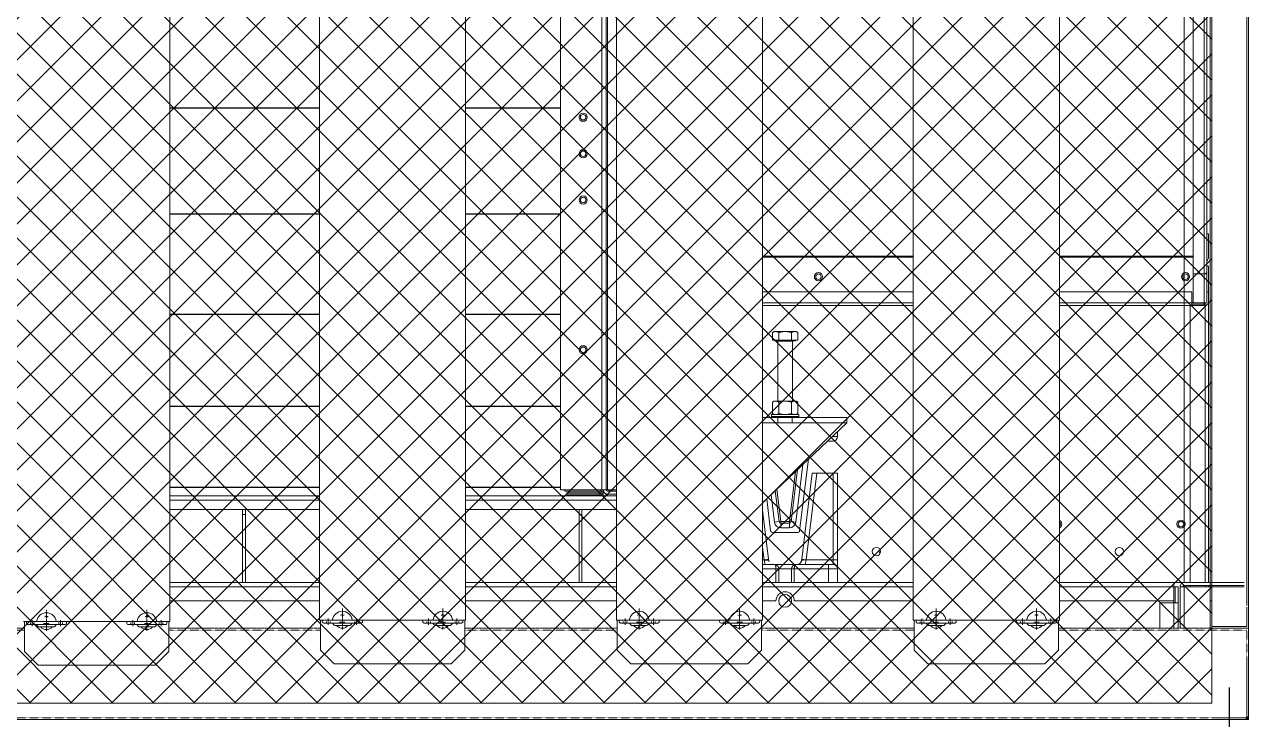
# Model space of a CAD drawing. Header units: millimetres. Extents: x -17070 to 46266, y -291348 to 34996.
# Drawn here: x 37248 to 38589, y 21784 to 22545 of the extents above; entities that cross this region are included whole.
import ezdxf

# ---------------------------------------------------------------- set-up
doc = ezdxf.new("R2010")
doc.units = ezdxf.units.MM
for name, pattern in [('ACISOTGL', [3, 2, -1]), ('CENTER', [2, 1.25, -0.25, 0.25, -0.25]), ('CENTERX2', [4, 2.5, -0.5, 0.5, -0.5]), ('HIDDEN', [0.375, 0.25, -0.125]), ('HIDDENX2', [0.75, 0.5, -0.25])]:
    doc.linetypes.add(name, pattern=pattern)
for name, color, linetype, lineweight in [('AM_0', 7, 'Continuous', 50), ('AM_3', 6, 'ACISOTGL', 9), ('AM_7', 4, 'CENTER', 9)]:
    doc.layers.add(name, color=color, linetype=linetype, lineweight=lineweight)
doc.layers.add('center', color=1, linetype='CENTER')
doc.layers.add('HIDD', color=2, linetype='HIDDENX2')

# ---------------------------------------------------------------- blocks, each defined once
blk = doc.blocks.new('2')
at = {"lineweight": 5}
h = blk.add_hatch(dxfattribs=at)
h.set_pattern_fill('ANSI37', scale=10)
h.set_pattern_definition([(45, (-657974.323, -466431.755), (-22.4506403, 22.4506403), []), (135, (-657974.323, -466431.755), (-22.4506403, -22.4506403), [])])
h.paths.add_polyline_path([(36432.9, 21801.6), (38548.9, 21801.6), (38548.9, 23281.6), (36432.9, 23281.6)])
at = {"lineweight": 20}
for p, q in [((38546.9, 21883.6), (38546.9, 24183.6)), ((38586.9, 24181.6), (38586.9, 21908.6)), ((38588.9, 24183.6), (38588.9, 21883.6)), ((38548.9, 23281.6), (38548.9, 21801.6)), ((37407.4, 21891), (37407.4, 23239)), ((37571.5, 21892.6), (37571.5, 23240.6)), ((37731.5, 21892.6), (37731.5, 23240.6)), ((37896.6, 21892.6), (37896.6, 23240.6)), ((38056.6, 21892.6), (38056.6, 23240.6)), ((38221.8, 21892.6), (38221.8, 23240.6)), ((38381.8, 21892.6), (38381.8, 23240.6)), ((38546.9, 21913.6), (38548.9, 21913.6)), ((38586.9, 21906.6), (38586.9, 21885.6)), ((37571.5, 21892.6), (37731.5, 21892.6)), ((37572.5, 21892.6), (37572.5, 21859.6)), ((37730.5, 21892.6), (37730.5, 21859.6)), ((37896.6, 21892.6), (38056.6, 21892.6)), ((37897.6, 21892.6), (37897.6, 21859.6)), ((38055.6, 21892.6), (38055.6, 21859.6)), ((38221.8, 21892.6), (38381.8, 21892.6)), ((38222.8, 21892.6), (38222.8, 21859.6)), ((38380.8, 21892.6), (38380.8, 21859.6)), ((37247.4, 21891), (37407.4, 21891)), ((37248.4, 21891), (37248.4, 21858)), ((37406.4, 21891), (37406.4, 21858)), ((38588.9, 21883.6), (38546.9, 21883.6)), ((38586.9, 21885.6), (38548.9, 21885.6)), ((37248.4, 21858), (37263.4, 21843)), ((37406.4, 21858), (37391.4, 21843)), ((37572.5, 21859.6), (37587.5, 21844.6)), ((37730.5, 21859.6), (37715.5, 21844.6)), ((37897.6, 21859.6), (37912.6, 21844.6)), ((38055.6, 21859.6), (38040.6, 21844.6)), ((38222.8, 21859.6), (38237.8, 21844.6)), ((38380.8, 21859.6), (38365.8, 21844.6)), ((37263.4, 21843), (37391.4, 21843)), ((37587.5, 21844.6), (37715.5, 21844.6)), ((37912.6, 21844.6), (38040.6, 21844.6)), ((38237.8, 21844.6), (38365.8, 21844.6)), ((38586.9, 21848.6), (38586.9, 21785.6)), ((38588.9, 21848.6), (38588.9, 21783.6)), ((38548.9, 21801.6), (36432.9, 21801.6)), ((38586.9, 21785.6), (38548.9, 21785.6)), ((38513.9, 21783.6), (38588.9, 21783.6))]:
    blk.add_line(p, q, dxfattribs=at)
at = {"color": 7, "lineweight": 20}
for p, q in [((38546.9, 24180.5), (38546.9, 21938.7)), ((38588.9, 21938.7), (38588.9, 24180.5)), ((38528.3, 23212.6), (38528.3, 22271.7)), ((38540.2, 22271.7), (38540.2, 23212.6)), ((38543.3, 22274.1), (38543.3, 23216.7)), ((37835.4, 22035.2), (37835.4, 23040.3)), ((37880.7, 23040.3), (37880.7, 22035.2)), ((37885.4, 23040.3), (37885.4, 22035.2)), ((37886.9, 23040.3), (37886.9, 22035.2)), ((37407.4, 22028.5), (37571.5, 22028.5)), ((37731.5, 22028.5), (37896.6, 22028.5)), ((37407.4, 22023.8), (37571.5, 22023.8)), ((37407.4, 22013.5), (37571.5, 22013.5)), ((37731.5, 22023.8), (37896.6, 22023.8)), ((37731.5, 22013.5), (37896.6, 22013.5)), ((37407.4, 21933.6), (37571.5, 21933.6)), ((37731.5, 21933.6), (37896.6, 21933.6)), ((38056.6, 21933.6), (38221.8, 21933.6)), ((38381.8, 21933.6), (38507.2, 21933.6)), ((37407.4, 21928.9), (37571.5, 21928.9)), ((37731.5, 21928.9), (37896.6, 21928.9)), ((38056.6, 21928.9), (38221.8, 21928.9)), ((38381.8, 21928.9), (38507.2, 21928.9)), ((37571.5, 21913.6), (37407.4, 21913.6)), ((37896.6, 21913.6), (37731.5, 21913.6)), ((38071.4, 21913.6), (38056.6, 21913.6)), ((38507.2, 21783.6), (36470.6, 21783.6))]:
    blk.add_line(p, q, dxfattribs=at)
at = {"color": 7, "lineweight": 20, "ltscale": 0.387667}
for p, q in [((37571.5, 22453.6), (37407.4, 22453.6)), ((37571.5, 22453.1), (37407.4, 22453.1)), ((37835.4, 22453.6), (37731.5, 22453.6)), ((37835.4, 22453.1), (37731.5, 22453.1)), ((37571.5, 22337.5), (37407.4, 22337.5)), ((37571.5, 22337), (37407.4, 22337)), ((37835.4, 22337.5), (37731.5, 22337.5)), ((37835.4, 22337), (37731.5, 22337)), ((37571.5, 22227.7), (37407.4, 22227.7)), ((37571.5, 22227.2), (37407.4, 22227.2)), ((37835.4, 22227.7), (37731.5, 22227.7)), ((37835.4, 22227.2), (37731.5, 22227.2)), ((37571.5, 22127), (37407.4, 22127)), ((37571.5, 22126.6), (37407.4, 22126.6)), ((37835.4, 22127), (37731.5, 22127)), ((37835.4, 22126.6), (37731.5, 22126.6)), ((37571.5, 22038.1), (37407.4, 22038.1)), ((37571.5, 22037.8), (37407.4, 22037.8)), ((37835.4, 22038.1), (37731.5, 22038.1)), ((37835.4, 22037.8), (37731.5, 22037.8))]:
    blk.add_line(p, q, dxfattribs=at)
at = {"color": 7, "lineweight": 20, "ltscale": 0.000888889}
for p, q in [((38543.3, 22315.6), (38544.9, 22315.6)), ((38544.9, 22251.6), (38543.3, 22251.6)), ((38540.2, 22238.6), (38540.2, 22237)), ((37842.2, 22030.5), (37842.2, 22032.1))]:
    blk.add_line(p, q, dxfattribs=at)
at = {"color": 7, "lineweight": 20, "ltscale": 0.014722}
blk.add_line((38544.9, 22315.6), (38544.9, 22289.1), dxfattribs=at)
at = {"color": 7, "lineweight": 20, "ltscale": 0.316445}
for p, q in [((38056.2, 22291.3), (38221.8, 22291.3)), ((38056.2, 22290.1), (38221.8, 22290.1)), ((38381.8, 22291.3), (38528.3, 22291.3)), ((38381.8, 22290.1), (38528.3, 22290.1))]:
    blk.add_line(p, q, dxfattribs=at)
at = {"color": 7, "lineweight": 20, "ltscale": 0.009993}
blk.add_line((38543.3, 22290.1), (38543.3, 22272.1), dxfattribs=at)
at = {"color": 7, "lineweight": 20, "ltscale": 0.000888909}
blk.add_line((38544.9, 22280.1), (38543.3, 22280.1), dxfattribs=at)
at = {"color": 7, "lineweight": 20, "ltscale": 0.015833}
blk.add_line((38544.9, 22251.6), (38544.9, 22280.1), dxfattribs=at)
at = {"color": 7, "lineweight": 20, "ltscale": 0.017557}
for p, q in [((38528.3, 22271.7), (38528.3, 22240.1)), ((38540.2, 22240.1), (38540.2, 22271.7)), ((38543.3, 22240.1), (38543.3, 22271.7))]:
    blk.add_line(p, q, dxfattribs=at)
at = {"color": 7, "lineweight": 20, "ltscale": 0.006611}
for p, q in [((38528.3, 22271.7), (38540.2, 22271.7)), ((38540.2, 22271.7), (38528.3, 22271.7)), ((38526.7, 22240.1), (38526.7, 22252)), ((38540.2, 22240.1), (38528.3, 22240.1))]:
    blk.add_line(p, q, dxfattribs=at)
at = {"color": 7, "lineweight": 20, "ltscale": 0.001722}
for p, q in [((38543.3, 22271.7), (38540.2, 22271.7)), ((38526.7, 22240.1), (38526.7, 22237)), ((38543.3, 22240.1), (38540.2, 22240.1)), ((37882.2, 22033.6), (37879.1, 22033.6)), ((37882.2, 22029.1), (37879.1, 22029.1))]:
    blk.add_line(p, q, dxfattribs=at)
at = {"color": 7, "lineweight": 20, "ltscale": 0.000171737}
blk.add_line((38541.7, 22271.7), (38541.7, 22272), dxfattribs=at)
at = {"color": 7, "lineweight": 20, "ltscale": 0.000772733}
blk.add_line((38543.3, 22272.1), (38541.9, 22272.1), dxfattribs=at)
at = {"color": 7, "lineweight": 20, "ltscale": 0.000148633}
blk.add_line((38543.3, 22274.1), (38543.3, 22273.9), dxfattribs=at)
at = {"color": 7, "lineweight": 20, "ltscale": 1.00808e-05}
blk.add_line((38543.3, 22273.9), (38543.3, 22273.9), dxfattribs=at)
at = {"color": 7, "lineweight": 20, "ltscale": 0.000227928}
blk.add_line((38543.3, 22272.1), (38543.3, 22271.7), dxfattribs=at)
at = {"color": 7, "lineweight": 20, "ltscale": 0.315556}
for p, q in [((38221.8, 22252), (38056.2, 22252)), ((38221.8, 22240.1), (38056.2, 22240.1)), ((38526.7, 22252), (38381.8, 22252)), ((38526.7, 22240.1), (38381.8, 22240.1)), ((38221.8, 22237), (38056.2, 22237)), ((38526.7, 22237), (38381.8, 22237))]:
    blk.add_line(p, q, dxfattribs=at)
at = {"color": 7, "lineweight": 20, "ltscale": 0.0075}
for p, q in [((38540.2, 22240.1), (38526.7, 22240.1)), ((38526.7, 22238.6), (38540.2, 22238.6)), ((38540.2, 22237), (38526.7, 22237))]:
    blk.add_line(p, q, dxfattribs=at)
at = {"color": 7, "lineweight": 20, "ltscale": 0.000833333}
for p, q in [((38540.2, 22238.6), (38540.2, 22240.1)), ((37885.4, 22035.2), (37886.9, 22035.2)), ((38507.2, 21928.9), (38508.7, 21928.9))]:
    blk.add_line(p, q, dxfattribs=at)
at = {"color": 7, "lineweight": 20, "ltscale": 0.170236}
blk.add_line((38541.4, 21933.6), (38541.4, 22240.1), dxfattribs=at)
at = {"color": 7, "lineweight": 20, "ltscale": 0.176666}
blk.add_line((38544.9, 21933.6), (38544.9, 22251.6), dxfattribs=at)
at = {"color": 7, "lineweight": 20, "ltscale": 0.168514}
blk.add_line((38524.9, 22237), (38524.9, 21933.6), dxfattribs=at)
at = {"color": 7, "lineweight": 20, "ltscale": 0.001225}
for p, q in [((38069.5, 22208.6), (38067.6, 22207.5)), ((38093.4, 22208.6), (38095.3, 22207.5))]:
    blk.add_line(p, q, dxfattribs=at)
at = {"color": 7, "lineweight": 20, "ltscale": 0.004598}
for p, q in [((38067.6, 22199.3), (38067.6, 22207.5)), ((38074.5, 22199.3), (38074.5, 22207.5)), ((38088.3, 22199.3), (38088.3, 22207.5)), ((38095.3, 22199.3), (38095.3, 22207.5))]:
    blk.add_line(p, q, dxfattribs=at)
at = {"color": 7, "lineweight": 20, "ltscale": 0.012461}
blk.add_line((38069.5, 22208.6), (38091.9, 22208.6), dxfattribs=at)
at = {"color": 7, "lineweight": 20, "ltscale": 0.00081246}
blk.add_line((38091.9, 22208.6), (38093.4, 22208.6), dxfattribs=at)
at = {"color": 7, "lineweight": 20, "ltscale": 0.003849}
for p, q in [((38067.6, 22199.3), (38074.5, 22199.3)), ((38088.3, 22199.3), (38095.3, 22199.3))]:
    blk.add_line(p, q, dxfattribs=at)
at = {"color": 7, "lineweight": 20, "ltscale": 0.000444444}
for p, q in [((38070.2, 22198.5), (38070.2, 22199.3)), ((38092.7, 22198.5), (38092.7, 22199.3))]:
    blk.add_line(p, q, dxfattribs=at)
at = {"color": 7, "lineweight": 20, "ltscale": 0.006247}
for p, q in [((38081.4, 22198.5), (38070.2, 22198.5)), ((38092.7, 22198.5), (38081.4, 22198.5))]:
    blk.add_line(p, q, dxfattribs=at)
at = {"color": 7, "lineweight": 20, "ltscale": 0.004444}
for p, q in [((38081.4, 22197.9), (38073.4, 22197.9)), ((38089.4, 22197.9), (38081.4, 22197.9))]:
    blk.add_line(p, q, dxfattribs=at)
at = {"color": 7, "lineweight": 20, "ltscale": 0.036344}
for p, q in [((38073.4, 22197.9), (38073.4, 22132.4)), ((38089.4, 22197.9), (38089.4, 22132.4))]:
    blk.add_line(p, q, dxfattribs=at)
at = {"color": 7, "lineweight": 20, "ltscale": 0.007698}
blk.add_line((38074.5, 22199.3), (38088.3, 22199.3), dxfattribs=at)
at = {"color": 7, "lineweight": 20, "ltscale": 0.00121}
for p, q in [((38069.4, 22132.4), (38067.6, 22131.4)), ((38093.4, 22132.4), (38095.3, 22131.4)), ((38069.4, 22117.6), (38067.6, 22118.7)), ((38093.4, 22117.6), (38095.3, 22118.7))]:
    blk.add_line(p, q, dxfattribs=at)
at = {"color": 7, "lineweight": 20, "ltscale": 0.007012}
for p, q in [((38067.6, 22131.4), (38067.6, 22118.7)), ((38074.5, 22131.4), (38074.5, 22118.7)), ((38088.3, 22131.4), (38088.3, 22118.7)), ((38095.3, 22131.4), (38095.3, 22118.7))]:
    blk.add_line(p, q, dxfattribs=at)
at = {"color": 7, "lineweight": 20, "ltscale": 0.000814081}
blk.add_line((38069.4, 22132.4), (38070.9, 22132.4), dxfattribs=at)
at = {"color": 7, "lineweight": 20, "ltscale": 0.012486}
blk.add_line((38070.9, 22132.4), (38093.4, 22132.4), dxfattribs=at)
at = {"color": 0, "lineweight": 20}
for p, q in [((38148.9, 22114.6), (38056.6, 22114.6)), ((38148.9, 22108.6), (38056.6, 22020.9)), ((38148.9, 22108.6), (38133.9, 22108.6)), ((38148.9, 22108.6), (38148.9, 22114.6)), ((36388.9, 21783.6), (38513.9, 21783.6))]:
    blk.add_line(p, q, dxfattribs=at)
at = {"color": 7, "lineweight": 20, "ltscale": 0.014295}
for p, q in [((38059.6, 22108.6), (38056.6, 22108.6)), ((38128.9, 22108.6), (38103.2, 22108.6))]:
    blk.add_line(p, q, dxfattribs=at)
at = {"color": 7, "lineweight": 20, "ltscale": 0.002205}
for p, q in [((38059.6, 22108.6), (38063.6, 22108.6)), ((38099.2, 22108.6), (38103.2, 22108.6))]:
    blk.add_line(p, q, dxfattribs=at)
at = {"color": 7, "lineweight": 20, "ltscale": 0.019777}
blk.add_line((38099.2, 22108.6), (38063.6, 22108.6), dxfattribs=at)
at = {"color": 7, "lineweight": 20, "ltscale": 0.008333}
for p, q in [((38066.4, 22117.6), (38081.4, 22117.6)), ((38066.4, 22115.5), (38081.4, 22115.5)), ((38081.4, 22117.6), (38096.4, 22117.6)), ((38081.4, 22115.5), (38096.4, 22115.5)), ((38071.4, 21933.6), (38071.4, 21948.6)), ((38074.4, 21933.6), (38074.4, 21948.6)), ((38088.4, 21933.6), (38088.4, 21948.6)), ((38091.4, 21933.6), (38091.4, 21948.6)), ((38128.9, 21933.6), (38128.9, 21948.6)), ((38138.9, 21933.6), (38138.9, 21948.6))]:
    blk.add_line(p, q, dxfattribs=at)
at = {"color": 7, "lineweight": 20, "ltscale": 0.001187}
for p, q in [((38066.4, 22117.6), (38066.4, 22115.5)), ((38096.4, 22117.6), (38096.4, 22115.5))]:
    blk.add_line(p, q, dxfattribs=at)
at = {"color": 7, "lineweight": 20, "ltscale": 0.000787795}
for p, q in [((38067.5, 22114.6), (38066.4, 22115.5)), ((38095.3, 22114.6), (38096.4, 22115.5))]:
    blk.add_line(p, q, dxfattribs=at)
at = {"color": 7, "lineweight": 20, "ltscale": 0.007708}
for p, q in [((38067.5, 22114.6), (38081.4, 22114.6)), ((38081.4, 22114.6), (38095.3, 22114.6))]:
    blk.add_line(p, q, dxfattribs=at)
at = {"color": 7, "lineweight": 20, "ltscale": 0.003333}
for p, q in [((38073.6, 22114.6), (38073.6, 22108.6)), ((38089.2, 22114.6), (38089.2, 22108.6))]:
    blk.add_line(p, q, dxfattribs=at)
at = {"color": 7, "lineweight": 20, "ltscale": 0.002778}
for p, q in [((38133.9, 22108.6), (38128.9, 22108.6)), ((38128.9, 22089.6), (38128.9, 22088.6)), ((38133.9, 22088.6), (38128.9, 22088.6)), ((38138.9, 22053.6), (38133.9, 22053.6)), ((38074.7, 22000.4), (38069.7, 21999.8)), ((38076.7, 21998.6), (38076.7, 21993.6)), ((38086.1, 21998.6), (38086.1, 21993.6)), ((38088.1, 22000.4), (38093.1, 21999.8)), ((38058.3, 21958.6), (38063.2, 21959.3)), ((38104.6, 21958.6), (38099.6, 21959.3)), ((38133.9, 21958.6), (38138.9, 21958.6)), ((38133.9, 21958.6), (38133.9, 21953.6)), ((38128.9, 21953.6), (38128.9, 21948.6)), ((38133.9, 21953.6), (38128.9, 21953.6))]:
    blk.add_line(p, q, dxfattribs=at)
at = {"color": 7, "lineweight": 20, "ltscale": 0.005556}
for p, q in [((38138.9, 22093.6), (38133.1, 22093.6)), ((38138.9, 22099.1), (38138.9, 22093.6)), ((38138.9, 21958.6), (38138.9, 21948.6)), ((38138.9, 21948.6), (38128.9, 21948.6))]:
    blk.add_line(p, q, dxfattribs=at)
at = {"color": 7, "lineweight": 20, "ltscale": 0.008376}
blk.add_line((38128.9, 22088.6), (38127.9, 22088.6), dxfattribs=at)
at = {"color": 7, "lineweight": 20, "ltscale": 0.053282}
for p, q in [((38097.3, 21990.4), (38107, 22068.8)), ((38065.5, 21990.4), (38061.2, 22025.2))]:
    blk.add_line(p, q, dxfattribs=at)
at = {"color": 7, "lineweight": 20, "ltscale": 0.059604}
for p, q in [((38092.9, 22055.4), (38086.1, 22000.4)), ((38088.1, 22000.4), (38095.1, 22057.5)), ((38070.6, 22034.1), (38074.7, 22000.4)), ((38072.3, 22035.8), (38076.7, 22000.4))]:
    blk.add_line(p, q, dxfattribs=at)
at = {"color": 7, "lineweight": 20, "ltscale": 0.058129}
for p, q in [((38093.1, 21999.8), (38100.8, 22062.9)), ((38066, 22029.8), (38069.7, 21999.8))]:
    blk.add_line(p, q, dxfattribs=at)
at = {"color": 7, "lineweight": 20, "ltscale": 0.052833}
for p, q in [((38099.6, 21959.3), (38111.2, 22053.6)), ((38063.2, 21959.3), (38056.6, 22012.9))]:
    blk.add_line(p, q, dxfattribs=at)
at = {"color": 7, "lineweight": 20, "ltscale": 0.053174}
for p, q in [((38104.6, 21958.6), (38116.2, 22053.6)), ((38058.3, 21958.6), (38056.6, 21971.9))]:
    blk.add_line(p, q, dxfattribs=at)
at = {"color": 7, "lineweight": 20, "ltscale": 0.002799}
blk.add_line((38111.2, 22053.6), (38116.2, 22053.6), dxfattribs=at)
at = {"color": 7, "lineweight": 20, "ltscale": 0.009824}
blk.add_line((38133.9, 22053.6), (38116.2, 22053.6), dxfattribs=at)
at = {"color": 7, "lineweight": 20, "ltscale": 0.052778}
for p, q in [((38133.9, 21958.6), (38133.9, 22053.6)), ((38138.9, 21958.6), (38138.9, 22053.6))]:
    blk.add_line(p, q, dxfattribs=at)
at = {"color": 7, "lineweight": 20, "ltscale": 0.025167}
blk.add_line((37835.4, 22035.2), (37880.7, 22035.2), dxfattribs=at)
at = {"color": 7, "lineweight": 20, "ltscale": 0.00088889}
for p, q in [((37840.2, 22033.6), (37840.2, 22035.2)), ((37879.1, 22035.2), (37879.1, 22033.6))]:
    blk.add_line(p, q, dxfattribs=at)
at = {"color": 7, "lineweight": 20, "ltscale": 0.021611}
blk.add_line((37840.2, 22033.6), (37879.1, 22033.6), dxfattribs=at)
at = {"color": 7, "lineweight": 20, "ltscale": 0.0205}
for p, q in [((37842.2, 22032.1), (37879.1, 22032.1)), ((37842.2, 22030.5), (37879.1, 22030.5)), ((37842.2, 22029.1), (37879.1, 22029.1))]:
    blk.add_line(p, q, dxfattribs=at)
at = {"color": 7, "lineweight": 20, "ltscale": 0.000325336}
for p, q in [((37842.2, 22028.5), (37842.2, 22029.1)), ((37879.1, 22028.5), (37879.1, 22029.1))]:
    blk.add_line(p, q, dxfattribs=at)
at = {"color": 7, "lineweight": 20, "ltscale": 0.000833334}
blk.add_line((37877.5, 22033.6), (37877.5, 22032.1), dxfattribs=at)
at = {"color": 7, "lineweight": 20, "ltscale": 0.000785773}
blk.add_line((37877.5, 22030.5), (37877.5, 22029.1), dxfattribs=at)
at = {"color": 7, "lineweight": 20, "ltscale": 0.001001}
blk.add_line((37880.6, 22029.1), (37880.6, 22030.9), dxfattribs=at)
at = {"color": 7, "lineweight": 20, "ltscale": 0.002611}
for p, q in [((37885.4, 22035.2), (37880.7, 22035.2)), ((38507.2, 21928.9), (38507.2, 21933.6)), ((38518.6, 21928.9), (38513.9, 21928.9)), ((38507.2, 21911.6), (38511.9, 21911.6))]:
    blk.add_line(p, q, dxfattribs=at)
at = {"color": 7, "lineweight": 20, "ltscale": 0.000887112}
blk.add_line((37882.2, 22035.2), (37882.2, 22033.6), dxfattribs=at)
at = {"color": 7, "lineweight": 20, "ltscale": 0.000917685}
blk.add_line((37882.2, 22033.5), (37882.2, 22035.2), dxfattribs=at)
at = {"color": 7, "lineweight": 20, "ltscale": 0.002508}
blk.add_line((37882.2, 22029.1), (37882.2, 22033.6), dxfattribs=at)
at = {"color": 7, "lineweight": 20, "ltscale": 0.000176789}
blk.add_line((37882.5, 22033.5), (37882.2, 22033.5), dxfattribs=at)
at = {"color": 7, "lineweight": 20, "ltscale": 0.000325335}
blk.add_line((37882.2, 22028.5), (37882.2, 22029.1), dxfattribs=at)
at = {"color": 7, "lineweight": 20, "ltscale": 0.039056}
for p, q in [((37896.6, 22035.2), (37886.9, 22035.2)), ((37896.6, 22033.7), (37886.9, 22033.7)), ((37896.6, 22030.5), (37886.9, 22030.5)), ((37896.6, 22028.8), (37888.4, 22028.8))]:
    blk.add_line(p, q, dxfattribs=at)
at = {"color": 7, "lineweight": 20, "ltscale": 0.000798595}
blk.add_line((37888.4, 22033.7), (37888.4, 22035.2), dxfattribs=at)
at = {"color": 7, "lineweight": 20, "ltscale": 0.002889}
for p, q in [((37487.3, 22008.3), (37487.3, 22013.5)), ((37490.5, 22008.3), (37490.5, 22013.5)), ((37855.7, 22008.3), (37855.7, 22013.5)), ((37858.9, 22008.3), (37858.9, 22013.5))]:
    blk.add_line(p, q, dxfattribs=at)
at = {"color": 7, "lineweight": 20, "ltscale": 0.0415}
for p, q in [((37487.3, 21933.6), (37487.3, 22008.3)), ((37490.5, 21933.6), (37490.5, 22008.3)), ((37855.7, 21933.6), (37855.7, 22008.3)), ((37858.9, 21933.6), (37858.9, 22008.3))]:
    blk.add_line(p, q, dxfattribs=at)
at = {"color": 7, "lineweight": 20, "ltscale": 0.001778}
for p, q in [((37490.5, 22008.3), (37487.3, 22008.3)), ((37858.9, 22008.3), (37855.7, 22008.3)), ((38511.9, 21928.9), (38508.7, 21928.9))]:
    blk.add_line(p, q, dxfattribs=at)
at = {"color": 7, "lineweight": 20, "ltscale": 0.000975701}
for p, q in [((38076.7, 22000.4), (38076.7, 21998.6)), ((38086.1, 22000.4), (38086.1, 21998.6))]:
    blk.add_line(p, q, dxfattribs=at)
at = {"color": 7, "lineweight": 20, "ltscale": 0.005249}
for p, q in [((38076.7, 22000.4), (38086.1, 22000.4)), ((38086.1, 21998.6), (38076.7, 21998.6)), ((38086.1, 21993.6), (38076.7, 21993.6))]:
    blk.add_line(p, q, dxfattribs=at)
at = {"color": 7, "lineweight": 20, "ltscale": 0.015502}
blk.add_line((38095.4, 21988.6), (38067.5, 21988.6), dxfattribs=at)
at = {"color": 7, "lineweight": 20, "ltscale": 0.016305}
for p, q in [((38056.6, 21958.6), (38058.3, 21958.6)), ((38104.6, 21958.6), (38133.9, 21958.6))]:
    blk.add_line(p, q, dxfattribs=at)
at = {"color": 7, "lineweight": 20, "ltscale": 0.00286}
for p, q in [((38058.3, 21958.6), (38059.5, 21953.6)), ((38104.6, 21958.6), (38103.3, 21953.6))]:
    blk.add_line(p, q, dxfattribs=at)
at = {"color": 7, "lineweight": 20, "ltscale": 0.000682136}
for p, q in [((38063.2, 21959.3), (38063.4, 21958)), ((38099.6, 21959.3), (38099.4, 21958))]:
    blk.add_line(p, q, dxfattribs=at)
at = {"color": 7, "lineweight": 20, "ltscale": 0.019722}
for p, q in [((38056.6, 21953.6), (38069.4, 21953.6)), ((38128.9, 21953.6), (38093.4, 21953.6))]:
    blk.add_line(p, q, dxfattribs=at)
at = {"color": 7, "lineweight": 20, "ltscale": 0.020833}
for p, q in [((38056.6, 21948.6), (38071.4, 21948.6)), ((38128.9, 21948.6), (38091.4, 21948.6))]:
    blk.add_line(p, q, dxfattribs=at)
at = {"color": 7, "lineweight": 20, "ltscale": 0.002757}
blk.add_line((38063.4, 21958), (38058.4, 21958), dxfattribs=at)
at = {"color": 7, "lineweight": 20, "ltscale": 3.09685e-05}
blk.add_line((38065.1, 21954.8), (38065.1, 21954.8), dxfattribs=at)
at = {"color": 7, "lineweight": 20, "ltscale": 7.47435e-06}
blk.add_line((38068.4, 21953.6), (38068.4, 21953.6), dxfattribs=at)
at = {"color": 7, "lineweight": 20, "ltscale": 0.013331}
blk.add_line((38093.4, 21953.6), (38069.4, 21953.6), dxfattribs=at)
at = {"color": 7, "lineweight": 20, "ltscale": 0.001667}
for p, q in [((38074.4, 21948.6), (38071.4, 21948.6)), ((38091.4, 21948.6), (38088.4, 21948.6))]:
    blk.add_line(p, q, dxfattribs=at)
at = {"color": 7, "lineweight": 20, "ltscale": 0.007778}
blk.add_line((38088.4, 21948.6), (38074.4, 21948.6), dxfattribs=at)
at = {"color": 7, "lineweight": 20, "ltscale": 0.036444}
for p, q in [((38584.2, 21933.6), (38518.6, 21933.6)), ((38584.2, 21930.4), (38518.6, 21930.4)), ((38584.2, 21928.9), (38518.6, 21928.9)), ((38584.2, 21783.6), (38518.6, 21783.6))]:
    blk.add_line(p, q, dxfattribs=at)
at = {"color": 7, "lineweight": 20, "ltscale": 0.009611}
for p, q in [((38507.2, 21911.6), (38507.2, 21928.9)), ((38508.7, 21928.9), (38508.7, 21911.6)), ((38511.9, 21911.6), (38511.9, 21928.9))]:
    blk.add_line(p, q, dxfattribs=at)
at = {"color": 7, "lineweight": 20, "ltscale": 0.0085}
for p, q in [((38507.2, 21913.6), (38507.2, 21928.9)), ((38507.2, 21911.6), (38491.9, 21911.6))]:
    blk.add_line(p, q, dxfattribs=at)
at = {"color": 7, "lineweight": 20, "ltscale": 0.078111}
for p, q in [((38513.9, 21883.6), (38513.9, 21928.9)), ((38518.6, 21883.6), (38518.6, 21928.9))]:
    blk.add_line(p, q, dxfattribs=at)
at = {"color": 7, "lineweight": 20, "ltscale": 0.000834307}
for p, q in [((38524.9, 21930.4), (38524.9, 21928.9)), ((38541.4, 21928.9), (38541.4, 21930.4)), ((38544.9, 21928.9), (38544.9, 21930.4))]:
    blk.add_line(p, q, dxfattribs=at)
at = {"color": 7, "lineweight": 20, "ltscale": 0.231}
for p, q in [((38221.8, 21913.6), (38091.4, 21913.6)), ((38507.2, 21913.6), (38381.8, 21913.6))]:
    blk.add_line(p, q, dxfattribs=at)
at = {"color": 7, "lineweight": 20, "ltscale": 0.058889}
for p, q in [((38491.9, 21911.6), (38491.9, 21883.6)), ((38507.2, 21911.6), (38507.2, 21883.6)), ((38511.9, 21911.6), (38511.9, 21883.6)), ((38588.9, 21805.6), (38588.9, 21911.6)), ((38588.9, 21805.6), (38588.9, 21911.6))]:
    blk.add_line(p, q, dxfattribs=at)
at = {"color": 1, "linetype": 'CENTERX2', "ltscale": 50}
blk.add_line((38567.9, 21738.6), (38567.9, 21818.6), dxfattribs=at)
at = {"color": 7, "lineweight": 20, "ltscale": 0.000666671}
blk.add_line((38585.4, 21783.6), (38584.2, 21783.6), dxfattribs=at)
at = {"color": 0, "lineweight": 20}
for points in [[(38381.8, 23212.6), (38546.9, 23212.6), (38546.9, 21933.6), (38381.8, 21933.6)], [(38518.6, 23212.6), (38518.6, 21933.6)], [(37571.5, 21933.6), (37407.4, 21933.6)], [(37896.6, 21933.6), (37731.5, 21933.6)], [(38221.8, 21933.6), (38056.6, 21933.6)]]:
    blk.add_lwpolyline(points, dxfattribs=at)
at = {"color": 7, "linetype": 'Continuous', "lineweight": 20}
for points in [[(37574.5, 21890.9, 0.414214), (37576.1, 21889.3), (37616.9, 21889.3, 0.414214), (37618.5, 21890.9), (37618.5, 21891.7, 0.414214), (37617.6, 21892.6), (37575.4, 21892.6, 0.414214), (37574.5, 21891.7)], [(37728.5, 21890.9, -0.414214), (37726.9, 21889.3), (37686.1, 21889.3, -0.414214), (37684.5, 21890.9), (37684.5, 21891.7, -0.414214), (37685.4, 21892.6), (37727.6, 21892.6, -0.414214), (37728.5, 21891.7)], [(37899.6, 21890.9, 0.414214), (37901.2, 21889.3), (37942, 21889.3, 0.414214), (37943.6, 21890.9), (37943.6, 21891.7, 0.414214), (37942.7, 21892.6), (37900.5, 21892.6, 0.414214), (37899.6, 21891.7)], [(38053.6, 21890.9, -0.414214), (38052, 21889.3), (38011.2, 21889.3, -0.414214), (38009.6, 21890.9), (38009.6, 21891.7, -0.414214), (38010.5, 21892.6), (38052.7, 21892.6, -0.414214), (38053.6, 21891.7)], [(38224.8, 21890.9, 0.414214), (38226.4, 21889.3), (38267.2, 21889.3, 0.414214), (38268.8, 21890.9), (38268.8, 21891.7, 0.414214), (38267.9, 21892.6), (38225.7, 21892.6, 0.414214), (38224.8, 21891.7)], [(38378.8, 21890.9, -0.414214), (38377.2, 21889.3), (38336.4, 21889.3, -0.414214), (38334.8, 21890.9), (38334.8, 21891.7, -0.414214), (38335.7, 21892.6), (38377.9, 21892.6, -0.414214), (38378.8, 21891.7)], [(37250.4, 21889.3, 0.414214), (37252, 21887.7), (37292.8, 21887.7, 0.414214), (37294.4, 21889.3), (37294.4, 21890.1, 0.414214), (37293.5, 21891), (37251.3, 21891, 0.414214), (37250.4, 21890.1)], [(37404.4, 21889.3, -0.414214), (37402.8, 21887.7), (37362, 21887.7, -0.414214), (37360.4, 21889.3), (37360.4, 21890.1, -0.414214), (37361.3, 21891), (37403.5, 21891, -0.414214), (37404.4, 21890.1)]]:
    blk.add_lwpolyline(points, format="xyb", close=True, dxfattribs=at)
at = {"color": 7, "lineweight": 20}
for centre, radius in [((37860.2, 22443.3), 4.5), ((37860.2, 22443.3), 3), ((37860.2, 22403.3), 4.5), ((37860.2, 22403.3), 3), ((37860.2, 22352.6), 4.5), ((37860.2, 22352.6), 3), ((38117.9, 22268.7), 4.5), ((38117.9, 22268.6), 3), ((38519.9, 22268.7), 4.5), ((38519.9, 22268.6), 3), ((37860.2, 22188.6), 4.5), ((37860.2, 22188.6), 3), ((38514.9, 21997.6), 4.5), ((38514.9, 21997.6), 3), ((38181.4, 21967.6), 4.5), ((38447.4, 21967.6), 4.5), ((38081.4, 21913.6), 7)]:
    blk.add_circle(centre, radius, dxfattribs=at)
for centre, radius, start, end in [((38541.4, 22289.1), 3.5, 302.8783, 0), ((38072.8, 22197.9), 0.6, 0, 90), ((38090, 22197.9), 0.6, 90, 180), ((38133.9, 22093.6), 5, 270, 0), ((38541.4, 22099.1), 3.5, 359.8264, 0), ((37879.1, 22033.6), 3.1, 270, 0), ((37879.1, 22033.6), 1.5, 270, 0), ((37886.9, 22035.2), 4.7, 180, 270), ((37888.4, 22033.5), 4.7, 207.4671, 270), ((37886.9, 22035.2), 1.5, 180, 270), ((37893.1, 22035.2), 4.7, 180, 198.6042), ((37893.1, 22035.2), 1.5, 180, 268.6049), ((37893.1, 22035.2), 4.7, 269.2119, 270), ((38076.7, 22000.6), 7, 187, 270), ((38076.7, 22000.6), 2, 187, 270), ((38086.1, 22000.6), 2, 270, 353), ((38086.1, 22000.6), 7, 270, 353), ((38379.9, 21997.6), 4.5, 294.4138, 65.5862), ((38379.9, 21997.6), 3, 308.3161, 51.6839), ((38067.5, 21990.6), 2, 187, 270), ((38095.4, 21990.6), 2, 270, 353), ((38541.4, 21980.1), 3.5, 0, 1.1055), ((38187.4, 21967.6), 3, 133.4326, 226.5674), ((38068.3, 21958.6), 4.97, 189.5376, 207.8079), ((38068.3, 21958.8), 5.19, 266.0466, 269.6153), ((38069.4, 21948.6), 5, 0, 90), ((38093.4, 21948.6), 5, 90, 180), ((38094.5, 21958.6), 5, 270.1925, 332.2505), ((38094.5, 21958.6), 4.97, 332.1984, 350.4499), ((38094.4, 21958.7), 5.08, 332.5082, 341.5499), ((38094.5, 21958.6), 5, 341.2438, 352.9996), ((38133.9, 21948.6), 5, 0, 90), ((38541.4, 21945.1), 3.5, 359.6762, 0), ((38518.6, 21928.9), 4.7, 90, 180), ((38081.4, 21913.6), 10, 0, 180), ((38518.6, 21928.9), 1.5, 90, 180), ((38584.2, 21788.3), 4.7, 270, 0), ((38585.4, 21787.1), 3.5, 270, 0), ((38550.4, 21787.1), 3.5, 269.0987, 270)]:
    blk.add_arc(centre, radius, start, end, dxfattribs=at)
for centre, major_axis, ratio, start_param, end_param in [((38540.2, 22274.1), (3.1, 0), 0.798636, 4.712389, 6.283185), ((38541.4, 22015.1), (-3.5, 0), 0.999986, 3.141593, 3.14573), ((38076.7, 22000.6), (-1.99, -0.24), 0.120974, 0, 1.555944), ((38086.1, 22000.6), (-1.99, 0.24), 0.120974, 1.585649, 3.141593)]:
    blk.add_ellipse(centre, major_axis=major_axis, ratio=ratio, start_param=start_param, end_param=end_param, dxfattribs=at)
for points, knots in [([(38067.6, 22207.5), (38068, 22207.8), (38068.4, 22208), (38068.7, 22208.1), (38069.7, 22208.5), (38070.6, 22208.6), (38071.2, 22208.7), (38072.1, 22208.5), (38073.1, 22208.2), (38073.6, 22208), (38074, 22207.8), (38074.5, 22207.5)], [0, 0, 0, 0, 0, 0, 26.963125, 26.963125, 26.963125, 75.302663, 75.302663, 75.302663, 105.831977, 105.831977, 105.831977, 105.831977, 105.831977, 105.831977]), ([(38074.5, 22207.5), (38075.3, 22207.8), (38076.1, 22208), (38076.9, 22208.1), (38078.8, 22208.5), (38080.6, 22208.6), (38081.8, 22208.7), (38083.6, 22208.5), (38085.7, 22208.2), (38086.5, 22208), (38087.4, 22207.8), (38088.3, 22207.5)], [0, 0, 0, 0, 0, 0, 26.963125, 26.963125, 26.963125, 75.302663, 75.302663, 75.302663, 105.831977, 105.831977, 105.831977, 105.831977, 105.831977, 105.831977]), ([(38091.9, 22208.6), (38091.5, 22208.6), (38091.1, 22208.6), (38090.7, 22208.5), (38090, 22208.3), (38089.2, 22208), (38088.9, 22207.9), (38088.6, 22207.7), (38088.3, 22207.5)], [0, 0, 0, 0, 0, 0, 36.033673, 36.033673, 36.033673, 55.281615, 55.281615, 55.281615, 55.281615, 55.281615, 55.281615]), ([(38091.9, 22208.6), (38092.3, 22208.6), (38092.8, 22208.5), (38093.2, 22208.5), (38093.8, 22208.3), (38094.5, 22207.9), (38094.8, 22207.8), (38095, 22207.7), (38095.3, 22207.5)], [0, 0, 0, 0, 0, 0, 33.792125, 33.792125, 33.792125, 50.525784, 50.525784, 50.525784, 50.525784, 50.525784, 50.525784]), ([(38070.9, 22132.4), (38070.5, 22132.4), (38070.1, 22132.4), (38069.7, 22132.3), (38069, 22132.1), (38068.3, 22131.8), (38068.1, 22131.6), (38067.8, 22131.5), (38067.6, 22131.4)], [0, 0, 0, 0, 0, 0, 33.583781, 33.583781, 33.583781, 50.525587, 50.525587, 50.525587, 50.525587, 50.525587, 50.525587]), ([(38070.9, 22132.4), (38071.3, 22132.4), (38071.7, 22132.4), (38072.2, 22132.3), (38072.9, 22132.1), (38073.6, 22131.8), (38073.9, 22131.7), (38074.2, 22131.5), (38074.5, 22131.4)], [0, 0, 0, 0, 0, 0, 35.8928, 35.8928, 35.8928, 55.281458, 55.281458, 55.281458, 55.281458, 55.281458, 55.281458]), ([(38088.3, 22131.4), (38087.3, 22131.6), (38086.4, 22131.9), (38085.5, 22132), (38083.6, 22132.4), (38081.9, 22132.5), (38080.9, 22132.5), (38079.1, 22132.4), (38077.3, 22132), (38076.4, 22131.9), (38075.5, 22131.6), (38074.5, 22131.4)], [0, 0, 0, 0, 0, 0, 32.175604, 32.175604, 32.175604, 73.940028, 73.940028, 73.940028, 105.82029, 105.82029, 105.82029, 105.82029, 105.82029, 105.82029]), ([(38095.3, 22131.4), (38094.8, 22131.6), (38094.3, 22131.9), (38093.9, 22132), (38092.9, 22132.4), (38092, 22132.5), (38091.5, 22132.5), (38090.7, 22132.4), (38089.7, 22132), (38089.3, 22131.9), (38088.8, 22131.6), (38088.3, 22131.4)], [0, 0, 0, 0, 0, 0, 32.175604, 32.175604, 32.175604, 73.940028, 73.940028, 73.940028, 105.82029, 105.82029, 105.82029, 105.82029, 105.82029, 105.82029]), ([(38070.9, 22117.7), (38070.5, 22117.7), (38070.1, 22117.7), (38069.7, 22117.8), (38069, 22118), (38068.3, 22118.3), (38068.1, 22118.4), (38067.8, 22118.6), (38067.6, 22118.7)], [0, 0, 0, 0, 0, 0, 33.583781, 33.583781, 33.583781, 50.525587, 50.525587, 50.525587, 50.525587, 50.525587, 50.525587]), ([(38070.9, 22117.7), (38071.3, 22117.6), (38071.7, 22117.7), (38072.2, 22117.8), (38072.9, 22117.9), (38073.6, 22118.3), (38073.9, 22118.4), (38074.2, 22118.6), (38074.5, 22118.7)], [0, 0, 0, 0, 0, 0, 35.8928, 35.8928, 35.8928, 55.281458, 55.281458, 55.281458, 55.281458, 55.281458, 55.281458]), ([(38088.3, 22118.7), (38087.3, 22118.4), (38086.4, 22118.2), (38085.5, 22118), (38083.6, 22117.7), (38081.9, 22117.6), (38080.9, 22117.6), (38079.1, 22117.7), (38077.3, 22118), (38076.4, 22118.2), (38075.5, 22118.4), (38074.5, 22118.7)], [0, 0, 0, 0, 0, 0, 32.175604, 32.175604, 32.175604, 73.940028, 73.940028, 73.940028, 105.82029, 105.82029, 105.82029, 105.82029, 105.82029, 105.82029]), ([(38095.3, 22118.7), (38094.8, 22118.4), (38094.3, 22118.2), (38093.9, 22118), (38092.9, 22117.7), (38092, 22117.6), (38091.5, 22117.6), (38090.7, 22117.7), (38089.7, 22118), (38089.3, 22118.2), (38088.8, 22118.4), (38088.3, 22118.7)], [0, 0, 0, 0, 0, 0, 32.175604, 32.175604, 32.175604, 73.940028, 73.940028, 73.940028, 105.82029, 105.82029, 105.82029, 105.82029, 105.82029, 105.82029]), ([(38104.6, 21958.6), (38104.3, 21958.6), (38104, 21958.6), (38103.7, 21958.6), (38102.8, 21958.6), (38101.9, 21958.5), (38101.4, 21958.4), (38100.5, 21958.3), (38099.9, 21958.2), (38099.7, 21958.1), (38099.6, 21958.1), (38099.5, 21958), (38099.5, 21958), (38099.5, 21958), (38099.4, 21958)], [0, 0, 0, 0, 0, 0, 2.323978, 2.323978, 2.323978, 6.808415, 6.808415, 6.808415, 9.743725, 9.743725, 9.743725, 9.789193, 9.789193, 9.789193, 9.789193, 9.789193, 9.789193]), ([(38069.4, 21953.6), (38069.7, 21953.6), (38069.9, 21953.5), (38070.1, 21953.4), (38070.6, 21952.8), (38071, 21951.9), (38071.1, 21951.4), (38071.3, 21950.6), (38071.4, 21949.6), (38071.4, 21949.3), (38071.4, 21949), (38071.4, 21948.6)], [0, 0, 0, 0, 0, 0, 4.851619, 4.851619, 4.851619, 10.10657, 10.10657, 10.10657, 12.990712, 12.990712, 12.990712, 12.990712, 12.990712, 12.990712]), ([(38093.4, 21953.6), (38093.2, 21953.6), (38092.9, 21953.5), (38092.7, 21953.4), (38092.2, 21952.8), (38091.9, 21951.9), (38091.7, 21951.4), (38091.5, 21950.6), (38091.4, 21949.6), (38091.4, 21949.3), (38091.4, 21949), (38091.4, 21948.6)], [0, 0, 0, 0, 0, 0, 4.851619, 4.851619, 4.851619, 10.10657, 10.10657, 10.10657, 12.990712, 12.990712, 12.990712, 12.990712, 12.990712, 12.990712])]:
    blk.add_open_spline(points, degree=5, knots=knots, dxfattribs=at)
at = {"layer": 'AM_0', "lineweight": 20}
for points in [[(37261.1, 21887.7, -0.228571), (37261.5, 21887.6), (37263.1, 21885.6, 0.228571), (37263.9, 21885.1), (37280.8, 21885.1, 0.228571), (37281.6, 21885.6), (37283.2, 21887.6, -0.228571), (37283.6, 21887.7)], [(37393.6, 21887.7, 0.228571), (37393.2, 21887.6), (37391.6, 21885.6, -0.228571), (37390.8, 21885.1), (37373.9, 21885.1, -0.228571), (37373.1, 21885.6), (37371.5, 21887.6, 0.228571), (37371.1, 21887.7)], [(37585.2, 21889.3, -0.228571), (37585.6, 21889.2), (37587.2, 21887.2, 0.228571), (37588.1, 21886.7), (37604.9, 21886.7, 0.228571), (37605.8, 21887.2), (37607.3, 21889.2, -0.228571), (37607.7, 21889.3)], [(37717.7, 21889.3, 0.228571), (37717.3, 21889.2), (37715.8, 21887.2, -0.228571), (37714.9, 21886.7), (37698.1, 21886.7, -0.228571), (37697.2, 21887.2), (37695.6, 21889.2, 0.228571), (37695.2, 21889.3)], [(37910.4, 21889.3, -0.228571), (37910.8, 21889.2), (37912.4, 21887.2, 0.228571), (37913.2, 21886.7), (37930, 21886.7, 0.228571), (37930.9, 21887.2), (37932.5, 21889.2, -0.228571), (37932.9, 21889.3)], [(38042.9, 21889.3, 0.228571), (38042.5, 21889.2), (38040.9, 21887.2, -0.228571), (38040, 21886.7), (38023.2, 21886.7, -0.228571), (38022.4, 21887.2), (38020.8, 21889.2, 0.228571), (38020.4, 21889.3)], [(38235.5, 21889.3, -0.228571), (38235.9, 21889.2), (38237.5, 21887.2, 0.228571), (38238.4, 21886.7), (38255.2, 21886.7, 0.228571), (38256, 21887.2), (38257.6, 21889.2, -0.228571), (38258, 21889.3)], [(38368, 21889.3, 0.228571), (38367.6, 21889.2), (38366, 21887.2, -0.228571), (38365.2, 21886.7), (38348.4, 21886.7, -0.228571), (38347.5, 21887.2), (38345.9, 21889.2, 0.228571), (38345.5, 21889.3)]]:
    blk.add_lwpolyline(points, format="xyb", dxfattribs=at)
for centre, radius, start, end in [((37272.4, 21889.8), 10.8, 6.7772, 173.2228), ((37382.4, 21889.8), 10.8, 6.7772, 173.2228), ((37596.5, 21891.4), 10.8, 6.7772, 173.2228), ((37706.5, 21891.4), 10.8, 6.7772, 173.2228), ((37921.6, 21891.4), 10.8, 6.7772, 173.2228), ((38031.6, 21891.4), 10.8, 6.7772, 173.2228), ((38246.8, 21891.4), 10.8, 6.7772, 173.2228), ((38356.8, 21891.4), 10.8, 6.7772, 173.2228), ((37272.4, 21890), 7.94, 217.5497, 322.4503), ((37382.4, 21890), 7.94, 217.5497, 322.4503), ((37596.5, 21891.6), 7.94, 217.5497, 322.4503), ((37706.5, 21891.6), 7.94, 217.5497, 322.4503), ((37921.6, 21891.6), 7.94, 217.5497, 322.4503), ((38031.6, 21891.6), 7.94, 217.5497, 322.4503), ((38246.8, 21891.6), 7.94, 217.5497, 322.4503), ((38356.8, 21891.6), 7.94, 217.5497, 322.4503)]:
    blk.add_arc(centre, radius, start, end, dxfattribs=at)
at = {"layer": 'AM_3', "lineweight": 20}
for p, q in [((37272.1, 21896.3), (37272.1, 21897.5)), ((37272.6, 21896.3), (37272.6, 21897.5)), ((37382.1, 21896.3), (37382.1, 21897.5)), ((37382.6, 21896.3), (37382.6, 21897.5)), ((37579, 21889), (37579, 21892.6)), ((37583, 21889), (37583, 21892.6)), ((37596.2, 21897.9), (37596.2, 21899.1)), ((37596.7, 21897.9), (37596.7, 21899.1)), ((37610, 21889), (37610, 21892.6)), ((37614, 21889), (37614, 21892.6)), ((37689, 21889), (37689, 21892.6)), ((37693, 21889), (37693, 21892.6)), ((37706.2, 21897.9), (37706.2, 21899.1)), ((37706.7, 21897.9), (37706.7, 21899.1)), ((37720, 21889), (37720, 21892.6)), ((37724, 21889), (37724, 21892.6)), ((37904.1, 21889), (37904.1, 21892.6)), ((37908.1, 21889), (37908.1, 21892.6)), ((37921.4, 21897.9), (37921.4, 21899.1)), ((37921.9, 21897.9), (37921.9, 21899.1)), ((37935.1, 21889), (37935.1, 21892.6)), ((37939.1, 21889), (37939.1, 21892.6)), ((38014.1, 21889), (38014.1, 21892.6)), ((38018.1, 21889), (38018.1, 21892.6)), ((38031.4, 21897.9), (38031.4, 21899.1)), ((38031.9, 21897.9), (38031.9, 21899.1)), ((38045.1, 21889), (38045.1, 21892.6)), ((38049.1, 21889), (38049.1, 21892.6)), ((38229.3, 21889), (38229.3, 21892.6)), ((38233.3, 21889), (38233.3, 21892.6)), ((38246.5, 21897.9), (38246.5, 21899.1)), ((38247, 21897.9), (38247, 21899.1)), ((38260.3, 21889), (38260.3, 21892.6)), ((38264.3, 21889), (38264.3, 21892.6)), ((38339.3, 21889), (38339.3, 21892.6)), ((38343.3, 21889), (38343.3, 21892.6)), ((38356.5, 21897.9), (38356.5, 21899.1)), ((38357, 21897.9), (38357, 21899.1)), ((38370.3, 21889), (38370.3, 21892.6)), ((38374.3, 21889), (38374.3, 21892.6)), ((37254.9, 21887.4), (37254.9, 21891)), ((37258.9, 21887.4), (37258.9, 21891)), ((37285.9, 21887.4), (37285.9, 21891)), ((37289.9, 21887.4), (37289.9, 21891)), ((37364.9, 21887.4), (37364.9, 21891)), ((37368.9, 21887.4), (37368.9, 21891)), ((37395.9, 21887.4), (37395.9, 21891)), ((37399.9, 21887.4), (37399.9, 21891))]:
    blk.add_line(p, q, dxfattribs=at)
for centre in [(37272.4, 21886.8), (37382.4, 21886.8), (37596.5, 21888.4), (37706.5, 21888.4), (37921.6, 21888.4), (38031.6, 21888.4), (38246.8, 21888.4), (38356.8, 21888.4)]:
    blk.add_arc(centre, 9.57, 78.69, 101.31, dxfattribs=at)
at = {"layer": 'AM_7', "lineweight": 20}
for p, q in [((37596.5, 21882.3), (37596.5, 21905.3)), ((37706.5, 21882.3), (37706.5, 21905.3)), ((37921.6, 21882.3), (37921.6, 21905.3)), ((38031.6, 21882.3), (38031.6, 21905.3)), ((38246.8, 21882.3), (38246.8, 21905.3)), ((38356.8, 21882.3), (38356.8, 21905.3)), ((37256.9, 21885.8), (37256.9, 21892.6)), ((37272.4, 21880.7), (37272.4, 21903.7)), ((37287.9, 21885.8), (37287.9, 21892.6)), ((37366.9, 21885.8), (37366.9, 21892.6)), ((37382.4, 21880.7), (37382.4, 21903.7)), ((37397.9, 21885.8), (37397.9, 21892.6)), ((37581, 21887.4), (37581, 21894.2)), ((37612, 21887.4), (37612, 21894.2)), ((37691, 21887.4), (37691, 21894.2)), ((37722, 21887.4), (37722, 21894.2)), ((37906.1, 21887.4), (37906.1, 21894.2)), ((37937.1, 21887.4), (37937.1, 21894.2)), ((38016.1, 21887.4), (38016.1, 21894.2)), ((38047.1, 21887.4), (38047.1, 21894.2)), ((38231.3, 21887.4), (38231.3, 21894.2)), ((38262.3, 21887.4), (38262.3, 21894.2)), ((38341.3, 21887.4), (38341.3, 21894.2)), ((38372.3, 21887.4), (38372.3, 21894.2)), ((37269.3, 21888.8), (37275.4, 21888.8)), ((37385.4, 21888.8), (37379.3, 21888.8)), ((37593.4, 21890.4), (37599.6, 21890.4)), ((37709.6, 21890.4), (37703.4, 21890.4)), ((37918.6, 21890.4), (37924.7, 21890.4)), ((38034.7, 21890.4), (38028.6, 21890.4)), ((38243.7, 21890.4), (38249.8, 21890.4)), ((38359.8, 21890.4), (38353.7, 21890.4))]:
    blk.add_line(p, q, dxfattribs=at)
at = {"layer": 'center', "lineweight": 20}
for p, q in [((37248.4, 21883.6), (37080.2, 21883.6)), ((37572.5, 21883.6), (37406.4, 21883.6)), ((37897.6, 21883.6), (37730.5, 21883.6)), ((38222.8, 21883.6), (38055.6, 21883.6)), ((38588.9, 21883.6), (38380.8, 21883.6)), ((38588.9, 21883.6), (38588.9, 21783.6)), ((38588.9, 21783.6), (36388.9, 21783.6))]:
    blk.add_line(p, q, dxfattribs=at)
at = {"layer": 'HIDD', "linetype": 'HIDDEN', "lineweight": 20}
for p, q in [((37248.4, 21881.6), (37080.2, 21881.6)), ((37572.5, 21881.6), (37406.4, 21881.6)), ((37897.6, 21881.6), (37730.5, 21881.6)), ((38222.8, 21881.6), (38055.6, 21881.6)), ((38586.9, 21881.6), (38380.8, 21881.6)), ((38586.9, 21881.6), (38586.9, 21785.6)), ((36390.9, 21785.6), (38586.9, 21785.6))]:
    blk.add_line(p, q, dxfattribs=at)

msp = doc.modelspace()

# ---------------------------------------------------------------- block references
msp.add_blockref('2', (0, 0))

doc.saveas('drawing.dxf')
